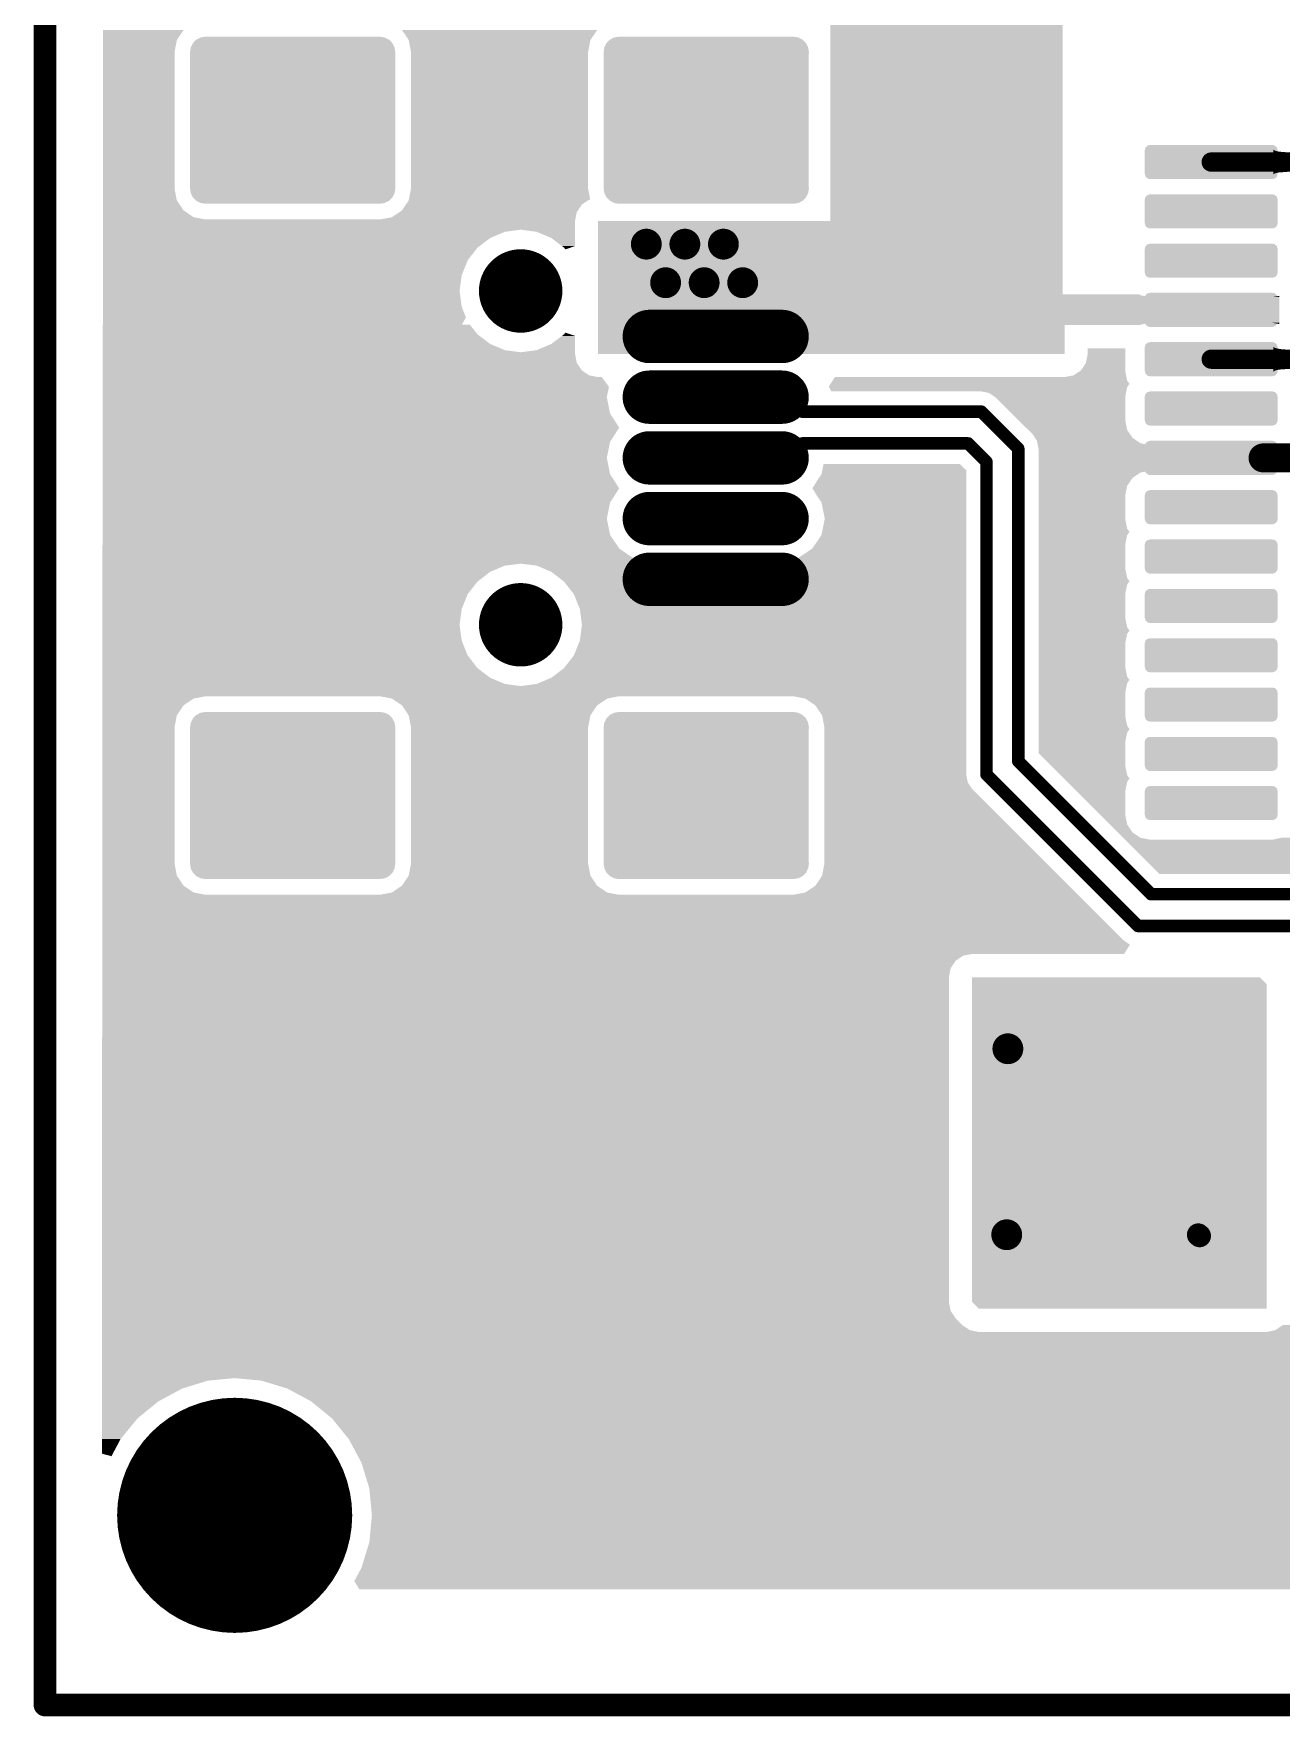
# Model space of a CAD drawing. Extents: x -0.01 to 2.37, y -0.01 to 1.58.
# Drawn here: x -0.006 to 0.641, y -0.006 to 0.867 of the extents above; entities that cross this region are included whole.
import ezdxf

# ---------------------------------------------------------------- set-up
doc = ezdxf.new("R2010")
doc.units = 0
doc.layers.get('0').update_dxf_attribs({"linetype": 'CONTINUOUS'})
for name, color, linetype in [('PCB_KUR_GKO', 10, 'CONTINUOUS'), ('PCB_KUR_GTL', 8, 'CONTINUOUS'), ('PCB_KUR_GTP', 6, 'CONTINUOUS'), ('PCB_KUR_GTS', 1, 'CONTINUOUS'), ('PCB_KUR_TXT', 2, 'CONTINUOUS')]:
    doc.layers.add(name, color=color, linetype=linetype)

# ---------------------------------------------------------------- blocks, each defined once
blk = doc.blocks.new('ROUND_3')
at = {"const_width": 0.0059}
blk.add_lwpolyline([(-0.00295, 0, 1), (0.00295, 0, 1)], format="xyb", close=True, dxfattribs=at)
blk = doc.blocks.new('CUSTOM_5')
for points in [[(-0.02152, 0.02613), (-0.02114, 0.02664), (0.02142, 0.02613), (0.02126, 0.02664)], [(-0.02114, 0.02664), (-0.02074, 0.02716), (0.02126, 0.02664), (0.02057, 0.02716)], [(-0.02074, 0.02716), (-0.0199, 0.02742), (0.02057, 0.02716), (0.02023, 0.02742)], [(-0.0199, 0.02742), (-0.0195, 0.02755), (0.02023, 0.02742), (0.0195, 0.02755)], [(-0.02165, 0.0254), (-0.02152, 0.02613), (0.02165, 0.0254), (0.02142, 0.02613)], [(-0.02165, -0.0254), (-0.02165, 0.0254), (0.02165, -0.0254), (0.02165, 0.0254)], [(-0.02142, -0.02613), (-0.02165, -0.0254), (0.02152, -0.02613), (0.02165, -0.0254)], [(-0.02126, -0.02664), (-0.02142, -0.02613), (0.02114, -0.02664), (0.02152, -0.02613)], [(-0.02057, -0.02716), (-0.02126, -0.02664), (0.02074, -0.02716), (0.02114, -0.02664)], [(-0.02023, -0.02742), (-0.02057, -0.02716), (0.0199, -0.02742), (0.02074, -0.02716)], [(-0.0195, -0.02755), (-0.02023, -0.02742), (0.0195, -0.02755), (0.0199, -0.02742)]]:
    blk.add_solid(points)
blk = doc.blocks.new('CUSTOM_57')
for points in [[(-0.0325, 0.0062), (-0.03242, 0.00653), (0.0325, 0.0062), (0.0323, 0.00653)], [(-0.0325, -0.0062), (-0.0325, 0.0062), (0.0325, -0.0062), (0.0325, 0.0062)], [(-0.03242, 0.00653), (-0.03194, 0.00682), (0.0323, 0.00653), (0.03213, 0.00682)], [(-0.03194, 0.00682), (-0.0318, 0.0069), (0.03213, 0.00682), (0.0318, 0.0069)], [(-0.0323, -0.00653), (-0.0325, -0.0062), (0.03242, -0.00653), (0.0325, -0.0062)], [(-0.03213, -0.00682), (-0.0323, -0.00653), (0.03194, -0.00682), (0.03242, -0.00653)], [(-0.0318, -0.0069), (-0.03213, -0.00682), (0.0318, -0.0069), (0.03194, -0.00682)]]:
    blk.add_solid(points)
blk = doc.blocks.new('OBLONG_58')
at = {"const_width": 0.0197}
blk.add_lwpolyline([(0.03445, 0), (-0.03445, 0)], dxfattribs=at)
at = {"const_width": 0.00985}
for points in [[(-0.039375, 0, 1), (-0.029525, 0, 1)], [(0.029525, 0, 1), (0.039375, 0, 1)]]:
    blk.add_lwpolyline(points, format="xyb", close=True, dxfattribs=at)
blk = doc.blocks.new('CUSTOM_59')
for points in [[(-0.04925, 0.0354), (-0.04916, 0.03625), (0.04925, 0.0354), (0.04905, 0.03625)], [(-0.04924, 0.03509), (-0.04925, 0.0354), (0.04924, 0.03509), (0.04925, 0.0354)], [(-0.0492, 0.03477), (-0.04924, 0.03509), (0.0492, 0.03477), (0.04924, 0.03509)], [(-0.04916, 0.03625), (-0.04874, 0.03712), (0.04905, 0.03625), (0.04886, 0.03712)], [(-0.04874, 0.03712), (-0.0484, 0.03785), (0.04886, 0.03712), (0.04827, 0.03785)], [(-0.0484, 0.03785), (-0.04759, 0.0385), (0.04827, 0.03785), (0.04775, 0.0385)], [(-0.04759, 0.0385), (-0.04702, 0.03895), (0.04775, 0.0385), (0.04679, 0.03895)], [(-0.04702, 0.03895), (-0.04571, 0.03926), (0.04679, 0.03895), (0.04615, 0.03926)], [(-0.04571, 0.03926), (-0.0453, 0.03935), (0.04615, 0.03926), (0.0453, 0.03935)], [(-0.0492, -0.03477), (-0.0492, 0.03477), (0.0492, -0.03477), (0.0492, 0.03477)], [(-0.0492, 0.03477), (-0.0492, 0.03477), (0.0492, 0.03477)], [(-0.04924, -0.03509), (-0.0492, -0.03477), (0.04924, -0.03509), (0.0492, -0.03477)], [(-0.0492, -0.03477), (-0.0492, -0.03477), (0.0492, -0.03477)], [(-0.04925, -0.0354), (-0.04924, -0.03509), (0.04925, -0.0354), (0.04924, -0.03509)], [(-0.04905, -0.03625), (-0.04925, -0.0354), (0.04916, -0.03625), (0.04925, -0.0354)], [(-0.04924, -0.03509), (-0.04924, -0.03509), (0.04924, -0.03509)], [(-0.04886, -0.03712), (-0.04905, -0.03625), (0.04874, -0.03712), (0.04916, -0.03625)], [(-0.04827, -0.03785), (-0.04886, -0.03712), (0.0484, -0.03785), (0.04874, -0.03712)], [(-0.04775, -0.0385), (-0.04827, -0.03785), (0.04759, -0.0385), (0.0484, -0.03785)], [(-0.04679, -0.03895), (-0.04775, -0.0385), (0.04702, -0.03895), (0.04759, -0.0385)], [(-0.04615, -0.03926), (-0.04679, -0.03895), (0.04571, -0.03926), (0.04702, -0.03895)], [(-0.0453, -0.03935), (-0.04615, -0.03926), (0.0453, -0.03935), (0.04571, -0.03926)]]:
    blk.add_solid(points)
blk = doc.blocks.new('ROUND_12')
at = {"const_width": 0.05905}
blk.add_lwpolyline([(-0.029525, 0, 1), (0.029525, 0, 1)], format="xyb", close=True, dxfattribs=at)
blk = doc.blocks.new('ROUND_14')
at = {"const_width": 0.0197}
blk.add_lwpolyline([(-0.00985, 0, 1), (0.00985, 0, 1)], format="xyb", close=True, dxfattribs=at)
blk = doc.blocks.new('ROUND_16')
at = {"const_width": 0.008}
blk.add_lwpolyline([(-0.004, 0, 1), (0.004, 0, 1)], format="xyb", close=True, dxfattribs=at)
blk = doc.blocks.new('ROUND_7')
at = {"const_width": 0.00325}
blk.add_lwpolyline([(-0.001625, 0, 1), (0.001625, 0, 1)], format="xyb", close=True, dxfattribs=at)
blk = doc.blocks.new('ROUND_8')
at = {"const_width": 0.005}
blk.add_lwpolyline([(-0.0025, 0, 1), (0.0025, 0, 1)], format="xyb", close=True, dxfattribs=at)
blk = doc.blocks.new('ROUND_27')
at = {"const_width": 0.0075}
blk.add_lwpolyline([(-0.00375, 0, 1), (0.00375, 0, 1)], format="xyb", close=True, dxfattribs=at)
blk = doc.blocks.new('CUSTOM_20')
for points in [[(-0.02365, 0.0254), (-0.02352, 0.02643), (0.02365, 0.0254), (0.02342, 0.02643)], [(-0.02352, 0.02643), (-0.02314, 0.02717), (0.02342, 0.02643), (0.02325, 0.02717)], [(-0.02314, 0.02717), (-0.0227, 0.02804), (0.02325, 0.02717), (0.02257, 0.02804)], [(-0.0227, 0.02804), (-0.02198, 0.0286), (0.02257, 0.02804), (0.02214, 0.0286)], [(-0.02198, 0.0286), (-0.02127, 0.02915), (0.02214, 0.0286), (0.02105, 0.02915)], [(-0.02127, 0.02915), (-0.02008, 0.02942), (0.02105, 0.02915), (0.02053, 0.02942)], [(-0.02008, 0.02942), (-0.0195, 0.02955), (0.02053, 0.02942), (0.0195, 0.02955)], [(-0.02364, 0.02508), (-0.02365, 0.0254), (0.02364, 0.02508), (0.02365, 0.0254)], [(-0.0236, 0.02476), (-0.02364, 0.02508), (0.0236, 0.02476), (0.02364, 0.02508)], [(-0.0236, -0.02476), (-0.0236, 0.02476), (0.0236, -0.02476), (0.0236, 0.02476)], [(-0.02365, -0.0254), (-0.02364, -0.02508), (0.02365, -0.0254), (0.02364, -0.02508)], [(-0.02342, -0.02643), (-0.02365, -0.0254), (0.02352, -0.02643), (0.02365, -0.0254)], [(-0.02364, -0.02508), (-0.0236, -0.02476), (0.02364, -0.02508), (0.0236, -0.02476)], [(-0.02325, -0.02717), (-0.02342, -0.02643), (0.02314, -0.02717), (0.02352, -0.02643)], [(-0.02257, -0.02804), (-0.02325, -0.02717), (0.0227, -0.02804), (0.02314, -0.02717)], [(-0.02214, -0.0286), (-0.02257, -0.02804), (0.02198, -0.0286), (0.0227, -0.02804)], [(-0.02105, -0.02915), (-0.02214, -0.0286), (0.02127, -0.02915), (0.02198, -0.0286)], [(-0.02053, -0.02942), (-0.02105, -0.02915), (0.02008, -0.02942), (0.02127, -0.02915)], [(-0.0195, -0.02955), (-0.02053, -0.02942), (0.0195, -0.02955), (0.02008, -0.02942)]]:
    blk.add_solid(points)
blk = doc.blocks.new('CUSTOM_71')
for points in [[(-0.03281, 0.00856), (-0.0318, 0.00885), (0.033, 0.00856), (0.0318, 0.00885)], [(-0.03445, 0.0062), (-0.03416, 0.0074), (0.03445, 0.0062), (0.03411, 0.0074)], [(-0.03445, -0.0062), (-0.03445, 0.0062), (0.03445, -0.0062), (0.03445, 0.0062)], [(-0.03416, 0.0074), (-0.03399, 0.00759), (0.03411, 0.0074), (0.03406, 0.00759)], [(-0.03399, 0.00759), (-0.03319, 0.00846), (0.03406, 0.00759), (0.03311, 0.00846)], [(-0.03319, 0.00846), (-0.03281, 0.00856), (0.03311, 0.00846), (0.033, 0.00856)], [(-0.03411, -0.0074), (-0.03445, -0.0062), (0.03416, -0.0074), (0.03445, -0.0062)], [(-0.03406, -0.00759), (-0.03411, -0.0074), (0.03399, -0.00759), (0.03416, -0.0074)], [(-0.03311, -0.00846), (-0.03406, -0.00759), (0.03319, -0.00846), (0.03399, -0.00759)], [(-0.033, -0.00856), (-0.03311, -0.00846), (0.03281, -0.00856), (0.03319, -0.00846)], [(-0.0318, -0.00885), (-0.033, -0.00856), (0.0318, -0.00885), (0.03281, -0.00856)]]:
    blk.add_solid(points)
blk = doc.blocks.new('OBLONG_72')
at = {"const_width": 0.0277}
blk.add_lwpolyline([(0.03445, 0), (-0.03445, 0)], dxfattribs=at)
at = {"const_width": 0.01385}
for points in [[(-0.041375, 0, 1), (-0.027525, 0, 1)], [(0.027525, 0, 1), (0.041375, 0, 1)]]:
    blk.add_lwpolyline(points, format="xyb", close=True, dxfattribs=at)
blk = doc.blocks.new('CUSTOM_73')
for points in [[(-0.05325, 0.0354), (-0.05289, 0.03775), (0.05325, 0.0354), (0.05287, 0.03775)], [(-0.05324, 0.03495), (-0.05325, 0.0354), (0.05324, 0.03495), (0.05325, 0.0354)], [(-0.0532, 0.03451), (-0.05324, 0.03495), (0.0532, 0.03451), (0.05324, 0.03495)], [(-0.05289, 0.03775), (-0.05283, 0.03788), (0.05287, 0.03775), (0.05285, 0.03788)], [(-0.05283, 0.03788), (-0.05178, 0.04001), (0.05285, 0.03788), (0.05176, 0.04001)], [(-0.05178, 0.04001), (-0.05167, 0.04012), (0.05176, 0.04001), (0.0517, 0.04012)], [(-0.05167, 0.04012), (-0.05002, 0.0418), (0.0517, 0.04012), (0.04999, 0.0418)], [(-0.05002, 0.0418), (-0.04986, 0.04188), (0.04999, 0.0418), (0.04991, 0.04188)], [(-0.04986, 0.04188), (-0.04778, 0.04295), (0.04991, 0.04188), (0.04774, 0.04295)], [(-0.04778, 0.04295), (-0.04753, 0.04299), (0.04774, 0.04295), (0.04765, 0.04299)], [(-0.04753, 0.04299), (-0.0453, 0.04335), (0.04765, 0.04299), (0.0453, 0.04335)], [(-0.0532, -0.03451), (-0.0532, 0.03451), (0.0532, -0.03451), (0.0532, 0.03451)], [(-0.0532, 0.03451), (-0.0532, 0.03451), (0.0532, 0.03451)], [(-0.05324, -0.03495), (-0.0532, -0.03451), (0.05324, -0.03495), (0.0532, -0.03451)], [(-0.0532, -0.03451), (-0.0532, -0.03451), (0.0532, -0.03451)], [(-0.05325, -0.0354), (-0.05324, -0.03495), (0.05325, -0.0354), (0.05324, -0.03495)], [(-0.05287, -0.03775), (-0.05325, -0.0354), (0.05289, -0.03775), (0.05325, -0.0354)], [(-0.05285, -0.03788), (-0.05287, -0.03775), (0.05283, -0.03788), (0.05289, -0.03775)], [(-0.05176, -0.04001), (-0.05285, -0.03788), (0.05178, -0.04001), (0.05283, -0.03788)], [(-0.0517, -0.04012), (-0.05176, -0.04001), (0.05167, -0.04012), (0.05178, -0.04001)], [(-0.04999, -0.0418), (-0.0517, -0.04012), (0.05002, -0.0418), (0.05167, -0.04012)], [(-0.04991, -0.04188), (-0.04999, -0.0418), (0.04986, -0.04188), (0.05002, -0.0418)], [(-0.04774, -0.04295), (-0.04991, -0.04188), (0.04778, -0.04295), (0.04986, -0.04188)], [(-0.04765, -0.04299), (-0.04774, -0.04295), (0.04753, -0.04299), (0.04778, -0.04295)], [(-0.0453, -0.04335), (-0.04765, -0.04299), (0.0453, -0.04335), (0.04753, -0.04299)]]:
    blk.add_solid(points)
blk = doc.blocks.new('ROUND_22')
at = {"const_width": 0.061}
blk.add_lwpolyline([(-0.0305, 0, 1), (0.0305, 0, 1)], format="xyb", close=True, dxfattribs=at)
blk = doc.blocks.new('ROUND_23')
at = {"const_width": 0.02165}
blk.add_lwpolyline([(-0.010825, 0, 1), (0.010825, 0, 1)], format="xyb", close=True, dxfattribs=at)

msp = doc.modelspace()

# ---------------------------------------------------------------- linework, layer by layer
at = {"layer": 'PCB_KUR_GKO', "const_width": 0.0118}
for points in [[(0, 0), (0, 1.5748)], [(0, 0), (2.3622, 0)]]:
    msp.add_lwpolyline(points, dxfattribs=at)
at = {"layer": 'PCB_KUR_GTL'}
for points, const_width in [([(0.6051, 0.8006), (0.6666, 0.8006)], 0.01), ([(0.6051, 0.6983), (0.7033, 0.6983)], 0.01), ([(0.348, 0.6786), (0.3854, 0.6786)], 0.0065), ([(0.3854, 0.6786), (0.3929, 0.6711)], 0.0065), ([(0.3929, 0.6711), (0.4858, 0.6711)], 0.0065), ([(0.4858, 0.6711), (0.505, 0.6519)], 0.0065), ([(0.3854, 0.6471), (0.3929, 0.6546)], 0.0065), ([(0.3929, 0.6546), (0.479, 0.6546)], 0.0065), ([(0.479, 0.6546), (0.4885, 0.645)], 0.0065), ([(0.505, 0.4896), (0.505, 0.6519)], 0.0065), ([(0.348, 0.6471), (0.3854, 0.6471)], 0.0065), ([(0.4885, 0.4828), (0.4885, 0.645)], 0.0065), ([(0.632, 0.6471), (0.6802, 0.6471)], 0.015), ([(0.505, 0.4896), (0.5739, 0.4207)], 0.0065), ([(0.4885, 0.4828), (0.5671, 0.4042)], 0.0065), ([(0.5739, 0.4207), (0.7238, 0.4207)], 0.0065), ([(0.5671, 0.4042), (0.7306, 0.4042)], 0.0065), ([(0.5984, 0.244), (0.5991, 0.2434)], 0.0118)]:
    msp.add_lwpolyline(points, dxfattribs=dict(at, const_width=const_width))
for points in [[(0.4075, 0.77), (0.4075, 1.1576), (0.528, 0.77), (0.528, 1.1576)], [(0.03, 0.8639), (0.03, 0.8691), (0.0684, 0.8639), (0.0719, 0.8691)], [(0.1887, 0.8639), (0.1852, 0.8691), (0.283, 0.8639), (0.2865, 0.8691)], [(0.03, 0.8577), (0.03, 0.8639), (0.0672, 0.8577), (0.0684, 0.8639)], [(0.03, 0.7868), (0.03, 0.8577), (0.0672, 0.7868), (0.0672, 0.8577)], [(0.1899, 0.8577), (0.1887, 0.8639), (0.2818, 0.8577), (0.283, 0.8639)], [(0.1899, 0.7868), (0.1899, 0.8577), (0.2818, 0.7868), (0.2818, 0.8577)], [(0.6373, 0.807), (0.6373, 0.8073), (0.6375, 0.807), (0.6373, 0.8073)], [(0.6373, 0.8067), (0.6373, 0.807), (0.6379, 0.8067), (0.6375, 0.807)], [(0.6373, 0.8064), (0.6373, 0.8067), (0.6385, 0.8064), (0.6379, 0.8067)], [(0.6373, 0.8062), (0.6373, 0.8064), (0.6393, 0.8062), (0.6385, 0.8064)], [(0.6373, 0.806), (0.6373, 0.8062), (0.6402, 0.806), (0.6393, 0.8062)], [(0.6373, 0.8059), (0.6373, 0.806), (0.6413, 0.8059), (0.6402, 0.806)], [(0.6373, 0.8057), (0.6373, 0.8059), (0.644, 0.8057), (0.6413, 0.8059)], [(0.6373, 0.8056), (0.6373, 0.8057), (0.6475, 0.8056), (0.644, 0.8057)], [(0.6373, 0.7956), (0.6373, 0.8056), (0.6475, 0.7956), (0.6475, 0.8056)], [(0.6373, 0.7952), (0.6373, 0.7956), (0.6402, 0.7952), (0.6457, 0.7956)], [(0.6373, 0.795), (0.6373, 0.7952), (0.6393, 0.795), (0.6402, 0.7952)], [(0.6373, 0.7948), (0.6373, 0.795), (0.6385, 0.7948), (0.6393, 0.795)], [(0.6373, 0.7946), (0.6373, 0.7948), (0.6379, 0.7946), (0.6385, 0.7948)], [(0.6373, 0.7943), (0.6373, 0.7946), (0.6375, 0.7943), (0.6379, 0.7946)], [(0.03, 0.7807), (0.03, 0.7868), (0.0684, 0.7807), (0.0672, 0.7868)], [(0.1888, 0.7812), (0.1899, 0.7868), (0.2829, 0.7812), (0.2818, 0.7868)], [(0.6373, 0.794), (0.6373, 0.7943), (0.6373, 0.794), (0.6375, 0.7943)], [(0.03, 0.7755), (0.03, 0.7807), (0.0719, 0.7755), (0.0684, 0.7807)], [(0.1852, 0.7755), (0.18722, 0.7785), (0.2765, 0.7755), (0.2785, 0.7785)], [(0.18722, 0.7785), (0.1887, 0.7807), (0.2785, 0.7785), (0.2818, 0.7807)], [(0.1887, 0.7807), (0.18878, 0.7811), (0.2818, 0.7807), (0.2824, 0.7811)], [(0.18878, 0.7811), (0.1888, 0.7812), (0.2824, 0.7811), (0.2829, 0.7812)], [(0.03, 0.772), (0.03, 0.7755), (0.0771, 0.772), (0.0719, 0.7755)], [(0.03, 0.7708), (0.03, 0.772), (0.0833, 0.7708), (0.0771, 0.772)], [(0.03, 0.77), (0.03, 0.7708), (0.275, 0.77), (0.27516, 0.7708)], [(0.03, 0.7708), (0.03, 0.7708), (0.1738, 0.7708), (0.0833, 0.7708)], [(0.03, 0.7655), (0.03, 0.77), (0.275, 0.7655), (0.275, 0.77)], [(0.1738, 0.7708), (0.18, 0.772), (0.27516, 0.7708), (0.27539, 0.772)], [(0.18, 0.772), (0.18386, 0.7746), (0.27539, 0.772), (0.2759, 0.7746)], [(0.18386, 0.7746), (0.1852, 0.7755), (0.2759, 0.7746), (0.2765, 0.7755)], [(0.287, 0.732), (0.287, 0.77), (0.528, 0.732), (0.528, 0.77)], [(0.03, 0.7644), (0.03, 0.7655), (0.2386, 0.7644), (0.2468, 0.7655)], [(0.03, 0.7612), (0.03, 0.7644), (0.231, 0.7612), (0.2386, 0.7644)], [(0.03, 0.7562), (0.03, 0.7612), (0.2244, 0.7562), (0.231, 0.7612)], [(0.2551, 0.7644), (0.2468, 0.7655), (0.275, 0.7644), (0.275, 0.7655)], [(0.2627, 0.7612), (0.2551, 0.7644), (0.275, 0.7612), (0.275, 0.7644)], [(0.26824, 0.757), (0.2627, 0.7612), (0.275, 0.757), (0.275, 0.7612)], [(0.03, 0.7496), (0.03, 0.7562), (0.2193, 0.7496), (0.2244, 0.7562)], [(0.2693, 0.7562), (0.26824, 0.757), (0.27265, 0.7562), (0.275, 0.757)], [(0.27, 0.7553), (0.2693, 0.7562), (0.27, 0.7553), (0.27265, 0.7562)], [(0.03, 0.7419), (0.03, 0.7496), (0.2162, 0.7419), (0.2193, 0.7496)], [(0.03, 0.7337), (0.03, 0.7419), (0.2151, 0.7337), (0.2162, 0.7419)], [(0.03, 0.7255), (0.03, 0.7337), (0.2162, 0.7255), (0.2151, 0.7337)], [(0.03, 0.72), (0.03, 0.7255), (0.2184, 0.72), (0.2162, 0.7255)], [(0.287, 0.7315), (0.287, 0.732), (0.5684, 0.7315), (0.5676, 0.732)], [(0.287, 0.732), (0.287, 0.732), (0.5676, 0.732), (0.528, 0.732)], [(0.287, 0.7305), (0.287, 0.7315), (0.5733, 0.7305), (0.5684, 0.7315)], [(0.287, 0.7172), (0.287, 0.7305), (0.6405, 0.7172), (0.6405, 0.7305)], [(0.6369, 0.7305), (0.6405, 0.7312), (0.6405, 0.7305), (0.6405, 0.7312)], [(0.0299, 0.7112), (0.0299, 0.7162), (0.2244, 0.7112), (0.2205, 0.7162)], [(0.0299, 0.7162), (0.0299, 0.7162), (0.2205, 0.7162), (0.2177, 0.7162)], [(0.0299, 0.7162), (0.03, 0.7162), (0.2177, 0.7162), (0.21631, 0.7162)], [(0.03, 0.71621), (0.03, 0.72), (0.2163, 0.71621), (0.2184, 0.72)], [(0.03, 0.7162), (0.03, 0.71621), (0.2163, 0.7162), (0.2163, 0.71621)], [(0.03, 0.7162), (0.03, 0.7162), (0.21631, 0.7162), (0.2163, 0.7162)], [(0.287, 0.7162), (0.287, 0.7172), (0.5684, 0.7162), (0.5733, 0.7172)], [(0.287, 0.716), (0.287, 0.7162), (0.568, 0.716), (0.5684, 0.7162)], [(0.287, 0.701), (0.287, 0.716), (0.529, 0.701), (0.529, 0.716)], [(0.6405, 0.7165), (0.6369, 0.7172), (0.6405, 0.7165), (0.6405, 0.7172)], [(0.02989, 0.7062), (0.0299, 0.7112), (0.231, 0.7062), (0.2244, 0.7112)], [(0.2627, 0.7062), (0.26824, 0.7104), (0.275, 0.7062), (0.275, 0.7104)], [(0.26824, 0.7104), (0.2693, 0.7112), (0.275, 0.7104), (0.27265, 0.7112)], [(0.2693, 0.7112), (0.27, 0.7121), (0.27265, 0.7112), (0.27, 0.7121)], [(0.02989, 0.703), (0.02989, 0.7062), (0.2386, 0.703), (0.231, 0.7062)], [(0.02989, 0.7019), (0.02989, 0.703), (0.2468, 0.7019), (0.2386, 0.703)], [(0.02989, 0.701), (0.02989, 0.7019), (0.275, 0.701), (0.275, 0.7019)], [(0.02989, 0.6964), (0.02989, 0.701), (0.2759, 0.6964), (0.275, 0.701)], [(0.2468, 0.7019), (0.2551, 0.703), (0.275, 0.7019), (0.275, 0.703)], [(0.2551, 0.703), (0.2627, 0.7062), (0.275, 0.703), (0.275, 0.7062)], [(0.5401, 0.6964), (0.541, 0.701), (0.5605, 0.6964), (0.5605, 0.701)], [(0.541, 0.701), (0.541, 0.704), (0.5605, 0.701), (0.5605, 0.704)], [(0.6373, 0.7046), (0.6373, 0.7049), (0.6375, 0.7046), (0.6373, 0.7049)], [(0.6373, 0.7043), (0.6373, 0.7046), (0.6379, 0.7043), (0.6375, 0.7046)], [(0.6373, 0.7041), (0.6373, 0.7043), (0.6385, 0.7041), (0.6379, 0.7043)], [(0.6373, 0.7039), (0.6373, 0.7041), (0.6393, 0.7039), (0.6385, 0.7041)], [(0.6373, 0.7037), (0.6373, 0.7039), (0.6402, 0.7037), (0.6393, 0.7039)], [(0.6373, 0.7035), (0.6373, 0.7037), (0.6413, 0.7035), (0.6402, 0.7037)], [(0.6373, 0.7033), (0.6373, 0.7035), (0.644, 0.7033), (0.6413, 0.7035)], [(0.6373, 0.6933), (0.6373, 0.7033), (0.6475, 0.6933), (0.6475, 0.7033)], [(0.6373, 0.7033), (0.6373, 0.7033), (0.6475, 0.7033), (0.644, 0.7033)], [(0.02988, 0.6925), (0.02989, 0.6964), (0.2785, 0.6925), (0.2759, 0.6964)], [(0.02988, 0.6899), (0.02988, 0.6925), (0.2824, 0.6899), (0.2785, 0.6925)], [(0.02988, 0.689), (0.02988, 0.6899), (0.287, 0.689), (0.2824, 0.6899)], [(0.529, 0.689), (0.5336, 0.6899), (0.56113, 0.689), (0.56095, 0.6899)], [(0.5336, 0.6899), (0.5369, 0.6921), (0.56095, 0.6899), (0.5605, 0.6921)], [(0.5369, 0.6921), (0.5375, 0.6925), (0.5605, 0.6921), (0.5605, 0.6925)], [(0.5375, 0.6925), (0.5401, 0.6964), (0.5605, 0.6925), (0.5605, 0.6964)], [(0.6373, 0.6929), (0.6373, 0.6933), (0.6402, 0.6929), (0.6457, 0.6933)], [(0.6373, 0.6927), (0.6373, 0.6929), (0.6393, 0.6927), (0.6402, 0.6929)], [(0.6373, 0.6925), (0.6373, 0.6927), (0.6385, 0.6925), (0.6393, 0.6927)], [(0.6373, 0.6922), (0.6373, 0.6925), (0.6379, 0.6922), (0.6385, 0.6925)], [(0.6373, 0.6919), (0.6373, 0.6922), (0.6375, 0.6919), (0.6379, 0.6922)], [(0.6373, 0.6916), (0.6373, 0.6919), (0.6373, 0.6916), (0.6375, 0.6919)], [(0.02987, 0.6786), (0.02988, 0.684), (0.2915, 0.6786), (0.2926, 0.684)], [(0.02988, 0.684), (0.02988, 0.689), (0.2926, 0.684), (0.2889, 0.689)], [(0.02988, 0.689), (0.02988, 0.689), (0.2889, 0.689), (0.287, 0.689)], [(0.4067, 0.6841), (0.40759, 0.6855), (0.56171, 0.6841), (0.5627, 0.6855)], [(0.40686, 0.6838), (0.4067, 0.6841), (0.5615, 0.6838), (0.56171, 0.6841)], [(0.408, 0.6816), (0.40686, 0.6838), (0.56105, 0.6816), (0.5615, 0.6838)], [(0.40759, 0.6855), (0.40866, 0.6872), (0.5627, 0.6855), (0.5615, 0.6872)], [(0.40866, 0.6872), (0.4098, 0.689), (0.5615, 0.6872), (0.56113, 0.689)], [(0.4898, 0.6808), (0.4858, 0.6816), (0.56089, 0.6808), (0.56105, 0.6816)], [(0.02987, 0.6701), (0.02987, 0.6786), (0.2932, 0.6701), (0.2915, 0.6786)], [(0.49261, 0.6789), (0.4898, 0.6808), (0.5605, 0.6789), (0.56089, 0.6808)], [(0.4932, 0.6785), (0.49261, 0.6789), (0.5605, 0.6785), (0.5605, 0.6789)], [(0.50526, 0.6665), (0.4932, 0.6785), (0.5605, 0.6665), (0.5605, 0.6785)], [(0.02986, 0.6628), (0.02987, 0.6669), (0.2979, 0.6628), (0.2953, 0.6669)], [(0.02987, 0.6669), (0.02987, 0.6701), (0.2953, 0.6669), (0.2932, 0.6701)], [(0.51019, 0.6616), (0.50526, 0.6665), (0.5615, 0.6616), (0.5605, 0.6665)], [(0.02985, 0.6471), (0.02986, 0.6555), (0.2915, 0.6471), (0.2932, 0.6555)], [(0.02986, 0.6587), (0.02986, 0.6628), (0.2953, 0.6587), (0.2979, 0.6628)], [(0.02986, 0.6555), (0.02986, 0.6587), (0.2932, 0.6555), (0.2953, 0.6587)], [(0.5125, 0.6593), (0.51019, 0.6616), (0.56307, 0.6593), (0.5615, 0.6616)], [(0.51366, 0.6575), (0.5125, 0.6593), (0.5643, 0.6575), (0.56307, 0.6593)], [(0.5147, 0.6559), (0.51366, 0.6575), (0.56664, 0.6559), (0.5643, 0.6575)], [(0.51494, 0.6547), (0.5147, 0.6559), (0.5684, 0.6547), (0.56664, 0.6559)], [(0.02985, 0.6386), (0.02985, 0.6471), (0.2932, 0.6386), (0.2915, 0.6471)], [(0.51514, 0.6537), (0.51494, 0.6547), (0.5733, 0.6537), (0.5684, 0.6547)], [(0.5155, 0.6519), (0.51514, 0.6537), (0.61488, 0.6519), (0.6134, 0.6537)], [(0.51514, 0.6537), (0.51514, 0.6537), (0.6134, 0.6537), (0.5733, 0.6537)], [(0.5155, 0.6487), (0.5155, 0.6519), (0.6175, 0.6487), (0.61488, 0.6519)], [(0.5155, 0.6471), (0.5155, 0.6487), (0.6171, 0.6471), (0.6175, 0.6487)], [(0.5155, 0.6454), (0.5155, 0.6471), (0.6175, 0.6454), (0.6171, 0.6471)], [(0.02985, 0.6354), (0.02985, 0.6386), (0.2953, 0.6354), (0.2932, 0.6386)], [(0.4007, 0.6354), (0.4029, 0.6386), (0.478, 0.6354), (0.478, 0.6386)], [(0.4029, 0.6386), (0.40333, 0.6407), (0.478, 0.6386), (0.478, 0.6407)], [(0.40333, 0.6407), (0.404, 0.644), (0.478, 0.6407), (0.4746, 0.644)], [(0.404, 0.644), (0.404, 0.644), (0.4746, 0.644), (0.404, 0.644)], [(0.5155, 0.6404), (0.5155, 0.6454), (0.6134, 0.6404), (0.6175, 0.6454)], [(0.5155, 0.6395), (0.5155, 0.6404), (0.5684, 0.6395), (0.5733, 0.6404)], [(0.5155, 0.6404), (0.5155, 0.6404), (0.5733, 0.6404), (0.6134, 0.6404)], [(0.5155, 0.6367), (0.5155, 0.6395), (0.5643, 0.6367), (0.5684, 0.6395)], [(0.02984, 0.6313), (0.02985, 0.6354), (0.2979, 0.6313), (0.2953, 0.6354)], [(0.02984, 0.6272), (0.02984, 0.6313), (0.2953, 0.6272), (0.2979, 0.6313)], [(0.3982, 0.6313), (0.4007, 0.6354), (0.478, 0.6313), (0.478, 0.6354)], [(0.4007, 0.6272), (0.3982, 0.6313), (0.478, 0.6272), (0.478, 0.6313)], [(0.5155, 0.6326), (0.5155, 0.6367), (0.5615, 0.6326), (0.5643, 0.6367)], [(0.5155, 0.6277), (0.5155, 0.6326), (0.5605, 0.6277), (0.5615, 0.6326)], [(0.02983, 0.6156), (0.02984, 0.624), (0.2915, 0.6156), (0.2932, 0.624)], [(0.02984, 0.624), (0.02984, 0.6272), (0.2932, 0.624), (0.2953, 0.6272)], [(0.4029, 0.624), (0.4007, 0.6272), (0.478, 0.624), (0.478, 0.6272)], [(0.4046, 0.6156), (0.4029, 0.624), (0.478, 0.6156), (0.478, 0.624)], [(0.5155, 0.6153), (0.5155, 0.6277), (0.5605, 0.6153), (0.5605, 0.6277)], [(0.02983, 0.6071), (0.02983, 0.6156), (0.2932, 0.6071), (0.2915, 0.6156)], [(0.4029, 0.6071), (0.4046, 0.6156), (0.478, 0.6071), (0.478, 0.6156)], [(0.5155, 0.6104), (0.5155, 0.6153), (0.5615, 0.6104), (0.5605, 0.6153)], [(0.02982, 0.6), (0.02983, 0.6071), (0.298, 0.6), (0.2932, 0.6071)], [(0.3981, 0.6), (0.4029, 0.6071), (0.478, 0.6), (0.478, 0.6071)], [(0.5155, 0.6087), (0.5155, 0.6104), (0.5627, 0.6087), (0.5615, 0.6104)], [(0.5155, 0.607), (0.5155, 0.6087), (0.5615, 0.607), (0.5627, 0.6087)], [(0.5155, 0.6021), (0.5155, 0.607), (0.5605, 0.6021), (0.5615, 0.607)], [(0.02982, 0.5952), (0.02982, 0.6), (0.3051, 0.5952), (0.298, 0.6)], [(0.02982, 0.5935), (0.02982, 0.5952), (0.3136, 0.5935), (0.3051, 0.5952)], [(0.3825, 0.5935), (0.3909, 0.5952), (0.478, 0.5935), (0.478, 0.5952)], [(0.3909, 0.5952), (0.3981, 0.6), (0.478, 0.5952), (0.478, 0.6)], [(0.5155, 0.5897), (0.5155, 0.6021), (0.5605, 0.5897), (0.5605, 0.6021)], [(0.02981, 0.588), (0.02982, 0.5912), (0.231, 0.588), (0.2386, 0.5912)], [(0.02981, 0.5829), (0.02981, 0.588), (0.2244, 0.5829), (0.231, 0.588)], [(0.02982, 0.5922), (0.02982, 0.5935), (0.478, 0.5922), (0.478, 0.5935)], [(0.02982, 0.5912), (0.02982, 0.5922), (0.2386, 0.5912), (0.2468, 0.5922)], [(0.2551, 0.5912), (0.2468, 0.5922), (0.478, 0.5912), (0.478, 0.5922)], [(0.2627, 0.588), (0.2551, 0.5912), (0.478, 0.588), (0.478, 0.5912)], [(0.2693, 0.5829), (0.2627, 0.588), (0.478, 0.5829), (0.478, 0.588)], [(0.5155, 0.5848), (0.5155, 0.5897), (0.5615, 0.5848), (0.5605, 0.5897)], [(0.0298, 0.5764), (0.02981, 0.5829), (0.2193, 0.5764), (0.2244, 0.5829)], [(0.0298, 0.5687), (0.0298, 0.5764), (0.2162, 0.5687), (0.2193, 0.5764)], [(0.2744, 0.5764), (0.2693, 0.5829), (0.478, 0.5764), (0.478, 0.5829)], [(0.2775, 0.5687), (0.2744, 0.5764), (0.478, 0.5687), (0.478, 0.5764)], [(0.5155, 0.5831), (0.5155, 0.5848), (0.5627, 0.5831), (0.5615, 0.5848)], [(0.5155, 0.5814), (0.5155, 0.5831), (0.5615, 0.5814), (0.5627, 0.5831)], [(0.5155, 0.5765), (0.5155, 0.5814), (0.5605, 0.5765), (0.5615, 0.5814)], [(0.5155, 0.5641), (0.5155, 0.5765), (0.5605, 0.5641), (0.5605, 0.5765)], [(0.02979, 0.5605), (0.0298, 0.5687), (0.2151, 0.5605), (0.2162, 0.5687)], [(0.2786, 0.5605), (0.2775, 0.5687), (0.478, 0.5605), (0.478, 0.5687)], [(0.02979, 0.5523), (0.02979, 0.5605), (0.2162, 0.5523), (0.2151, 0.5605)], [(0.2775, 0.5523), (0.2786, 0.5605), (0.478, 0.5523), (0.478, 0.5605)], [(0.5155, 0.5592), (0.5155, 0.5641), (0.5615, 0.5592), (0.5605, 0.5641)], [(0.5155, 0.5575), (0.5155, 0.5592), (0.5627, 0.5575), (0.5615, 0.5592)], [(0.02978, 0.5446), (0.02979, 0.5523), (0.2193, 0.5446), (0.2162, 0.5523)], [(0.2744, 0.5446), (0.2775, 0.5523), (0.478, 0.5446), (0.478, 0.5523)], [(0.5155, 0.5558), (0.5155, 0.5575), (0.5615, 0.5558), (0.5627, 0.5575)], [(0.5155, 0.5509), (0.5155, 0.5558), (0.5605, 0.5509), (0.5615, 0.5558)], [(0.5155, 0.5385), (0.5155, 0.5509), (0.5605, 0.5385), (0.5605, 0.5509)], [(0.02978, 0.538), (0.02978, 0.5446), (0.2244, 0.538), (0.2193, 0.5446)], [(0.2693, 0.538), (0.2744, 0.5446), (0.478, 0.538), (0.478, 0.5446)], [(0.02977, 0.5298), (0.02978, 0.533), (0.2386, 0.5298), (0.231, 0.533)], [(0.02978, 0.533), (0.02978, 0.538), (0.231, 0.533), (0.2244, 0.538)], [(0.2551, 0.5298), (0.2627, 0.533), (0.478, 0.5298), (0.478, 0.533)], [(0.2627, 0.533), (0.2693, 0.538), (0.478, 0.533), (0.478, 0.538)], [(0.5155, 0.5336), (0.5155, 0.5385), (0.5615, 0.5336), (0.5605, 0.5385)], [(0.5155, 0.5319), (0.5155, 0.5336), (0.5627, 0.5319), (0.5615, 0.5336)], [(0.02977, 0.5287), (0.02977, 0.5298), (0.2468, 0.5287), (0.2386, 0.5298)], [(0.02977, 0.5234), (0.02977, 0.5287), (0.478, 0.5234), (0.478, 0.5287)], [(0.2468, 0.5287), (0.2551, 0.5298), (0.478, 0.5287), (0.478, 0.5298)], [(0.5155, 0.5302), (0.5155, 0.5319), (0.5615, 0.5302), (0.5627, 0.5319)], [(0.5155, 0.5253), (0.5155, 0.5302), (0.5605, 0.5253), (0.5615, 0.5302)], [(0.5155, 0.5129), (0.5155, 0.5253), (0.5605, 0.5129), (0.5605, 0.5253)], [(0.02976, 0.5135), (0.02977, 0.5187), (0.0684, 0.5135), (0.0719, 0.5187)], [(0.02977, 0.5222), (0.02977, 0.5234), (0.0771, 0.5222), (0.0833, 0.5234)], [(0.02977, 0.5234), (0.02977, 0.5234), (0.0833, 0.5234), (0.1738, 0.5234)], [(0.02977, 0.5187), (0.02977, 0.5222), (0.0719, 0.5187), (0.0771, 0.5222)], [(0.18, 0.5222), (0.1738, 0.5234), (0.2917, 0.5222), (0.2978, 0.5234)], [(0.1738, 0.5234), (0.1738, 0.5234), (0.2978, 0.5234), (0.3884, 0.5234)], [(0.1852, 0.5187), (0.18, 0.5222), (0.2865, 0.5187), (0.2917, 0.5222)], [(0.1887, 0.5135), (0.1852, 0.5187), (0.283, 0.5135), (0.2865, 0.5187)], [(0.3945, 0.5222), (0.3884, 0.5234), (0.478, 0.5222), (0.478, 0.5234)], [(0.3997, 0.5187), (0.3945, 0.5222), (0.478, 0.5187), (0.478, 0.5222)], [(0.4032, 0.5135), (0.3997, 0.5187), (0.478, 0.5135), (0.478, 0.5187)], [(0.02971, 0.4365), (0.02976, 0.5073), (0.0672, 0.4365), (0.0672, 0.5073)], [(0.02976, 0.5073), (0.02976, 0.5135), (0.0672, 0.5073), (0.0684, 0.5135)], [(0.1899, 0.5073), (0.1887, 0.5135), (0.2818, 0.5073), (0.283, 0.5135)], [(0.1899, 0.4365), (0.1899, 0.5073), (0.2818, 0.4365), (0.2818, 0.5073)], [(0.4044, 0.5073), (0.4032, 0.5135), (0.478, 0.5073), (0.478, 0.5135)], [(0.4044, 0.4828), (0.4044, 0.5073), (0.478, 0.4828), (0.478, 0.5073)], [(0.5155, 0.5081), (0.5155, 0.5129), (0.5615, 0.5081), (0.5605, 0.5129)], [(0.5155, 0.5063), (0.5155, 0.5081), (0.5627, 0.5063), (0.5615, 0.5081)], [(0.5155, 0.5046), (0.5155, 0.5063), (0.5615, 0.5046), (0.5627, 0.5063)], [(0.5155, 0.4997), (0.5155, 0.5046), (0.5605, 0.4997), (0.5615, 0.5046)], [(0.5155, 0.494), (0.5155, 0.4997), (0.5605, 0.494), (0.5605, 0.4997)], [(0.5222, 0.4873), (0.5155, 0.494), (0.5605, 0.4873), (0.5605, 0.494)], [(0.4044, 0.4787), (0.4044, 0.4828), (0.4788, 0.4787), (0.478, 0.4828)], [(0.527, 0.4825), (0.5222, 0.4873), (0.5615, 0.4825), (0.5605, 0.4873)], [(0.5288, 0.4807), (0.527, 0.4825), (0.5627, 0.4807), (0.5615, 0.4825)], [(0.5305, 0.479), (0.5288, 0.4807), (0.5615, 0.479), (0.5627, 0.4807)], [(0.4044, 0.4753), (0.4044, 0.4787), (0.481, 0.4753), (0.4788, 0.4787)], [(0.4044, 0.4365), (0.4044, 0.4753), (0.51985, 0.4365), (0.481, 0.4753)], [(0.5353, 0.4742), (0.5305, 0.479), (0.5605, 0.4742), (0.5615, 0.479)], [(0.5477, 0.4618), (0.5353, 0.4742), (0.5605, 0.4618), (0.5605, 0.4742)], [(0.5526, 0.4569), (0.5477, 0.4618), (0.5615, 0.4569), (0.5605, 0.4618)], [(0.5568, 0.4527), (0.5526, 0.4569), (0.5643, 0.4527), (0.5615, 0.4569)], [(0.5595, 0.45), (0.5568, 0.4527), (0.5684, 0.45), (0.5643, 0.4527)], [(0.5605, 0.449), (0.5595, 0.45), (0.5733, 0.449), (0.5684, 0.45)], [(0.5783, 0.4312), (0.5605, 0.449), (0.7194, 0.4312), (0.73717, 0.449)], [(0.5605, 0.449), (0.5605, 0.449), (0.6369, 0.449), (0.5733, 0.449)], [(0.6369, 0.449), (0.6417, 0.45), (0.73717, 0.449), (0.73817, 0.45)], [(0.0297, 0.4251), (0.02971, 0.4303), (0.0719, 0.4251), (0.0684, 0.4303)], [(0.02971, 0.4303), (0.02971, 0.4365), (0.0684, 0.4303), (0.0672, 0.4365)], [(0.1852, 0.4251), (0.1887, 0.4303), (0.2865, 0.4251), (0.283, 0.4303)], [(0.1887, 0.4303), (0.1899, 0.4365), (0.283, 0.4303), (0.2818, 0.4365)], [(0.3997, 0.4251), (0.4032, 0.4303), (0.53126, 0.4251), (0.52606, 0.4303)], [(0.4032, 0.4303), (0.4044, 0.4365), (0.52606, 0.4303), (0.51985, 0.4365)], [(0.02968, 0.3968), (0.0297, 0.4204), (0.5596, 0.3968), (0.53597, 0.4204)], [(0.0297, 0.4216), (0.0297, 0.4251), (0.0771, 0.4216), (0.0719, 0.4251)], [(0.0297, 0.4204), (0.0297, 0.4216), (0.0833, 0.4204), (0.0771, 0.4216)], [(0.0297, 0.4204), (0.0297, 0.4204), (0.1738, 0.4204), (0.0833, 0.4204)], [(0.1738, 0.4204), (0.18, 0.4216), (0.2978, 0.4204), (0.2917, 0.4216)], [(0.1738, 0.4204), (0.1738, 0.4204), (0.3884, 0.4204), (0.2978, 0.4204)], [(0.18, 0.4216), (0.1852, 0.4251), (0.2917, 0.4216), (0.2865, 0.4251)], [(0.3884, 0.4204), (0.3945, 0.4216), (0.53597, 0.4204), (0.53477, 0.4216)], [(0.3945, 0.4216), (0.3997, 0.4251), (0.53477, 0.4216), (0.53126, 0.4251)], [(0.02968, 0.3947), (0.02968, 0.3968), (0.5627, 0.3947), (0.5596, 0.3968)], [(0.02968, 0.3943), (0.02968, 0.3947), (0.5628, 0.3943), (0.5627, 0.3947)], [(0.02968, 0.3897), (0.02968, 0.3943), (0.5599, 0.3897), (0.5628, 0.3943)], [(0.02967, 0.3823), (0.02968, 0.3862), (0.4699, 0.3823), (0.4725, 0.3862)], [(0.02968, 0.3888), (0.02968, 0.3897), (0.4764, 0.3888), (0.481, 0.3897)], [(0.02968, 0.3897), (0.02968, 0.3897), (0.481, 0.3897), (0.5599, 0.3897)], [(0.02968, 0.3862), (0.02968, 0.3888), (0.4725, 0.3862), (0.4764, 0.3888)], [(0.02956, 0.2091), (0.02967, 0.3776), (0.469, 0.2091), (0.469, 0.3776)], [(0.02967, 0.3776), (0.02967, 0.3823), (0.469, 0.3776), (0.4699, 0.3823)], [(0.481, 0.3741), (0.481, 0.3776), (0.6338, 0.3741), (0.6303, 0.3776)], [(0.481, 0.258), (0.481, 0.3741), (0.6338, 0.258), (0.6338, 0.3741)], [(0.481, 0.257), (0.481, 0.258), (0.5931, 0.257), (0.5984, 0.258)], [(0.481, 0.2539), (0.481, 0.257), (0.5885, 0.2539), (0.5931, 0.257)], [(0.481, 0.2494), (0.481, 0.2539), (0.5855, 0.2494), (0.5885, 0.2539)], [(0.6038, 0.257), (0.5984, 0.258), (0.6338, 0.257), (0.6338, 0.258)], [(0.6084, 0.2539), (0.6038, 0.257), (0.6338, 0.2539), (0.6338, 0.257)], [(0.609, 0.2533), (0.6084, 0.2539), (0.6338, 0.2533), (0.6338, 0.2539)], [(0.612, 0.2488), (0.609, 0.2533), (0.6338, 0.2488), (0.6338, 0.2533)], [(0.481, 0.244), (0.481, 0.2494), (0.5844, 0.244), (0.5855, 0.2494)], [(0.6131, 0.2434), (0.612, 0.2488), (0.6338, 0.2434), (0.6338, 0.2488)], [(0.481, 0.2386), (0.481, 0.244), (0.5855, 0.2386), (0.5844, 0.244)], [(0.481, 0.2341), (0.481, 0.2386), (0.5885, 0.2341), (0.5855, 0.2386)], [(0.609, 0.2335), (0.612, 0.238), (0.6338, 0.2335), (0.6338, 0.238)], [(0.612, 0.238), (0.6131, 0.2434), (0.6338, 0.238), (0.6338, 0.2434)], [(0.481, 0.2335), (0.481, 0.2341), (0.5891, 0.2335), (0.5885, 0.2341)], [(0.481, 0.2304), (0.481, 0.2335), (0.5937, 0.2304), (0.5891, 0.2335)], [(0.481, 0.2293), (0.481, 0.2304), (0.5991, 0.2293), (0.5937, 0.2304)], [(0.481, 0.2091), (0.481, 0.2293), (0.6338, 0.2091), (0.6338, 0.2293)], [(0.5991, 0.2293), (0.6044, 0.2304), (0.6338, 0.2293), (0.6338, 0.2304)], [(0.6044, 0.2304), (0.609, 0.2335), (0.6338, 0.2304), (0.6338, 0.2335)], [(0.02955, 0.2045), (0.02956, 0.2091), (0.4699, 0.2045), (0.469, 0.2091)], [(0.02955, 0.2006), (0.02955, 0.2045), (0.4725, 0.2006), (0.4699, 0.2045)], [(0.4845, 0.2056), (0.481, 0.2091), (0.6338, 0.2056), (0.6338, 0.2091)], [(0.02953, 0.1741), (0.02954, 0.1935), (1.1403, 0.1741), (1.1403, 0.1935)], [(0.02954, 0.1945), (0.02955, 0.1971), (0.4799, 0.1945), (0.476, 0.1971)], [(0.02954, 0.1935), (0.02954, 0.1945), (0.4845, 0.1935), (0.4799, 0.1945)], [(0.02955, 0.1971), (0.02955, 0.2006), (0.476, 0.1971), (0.4725, 0.2006)], [(0.6338, 0.1935), (0.6384, 0.1945), (1.1403, 0.1935), (1.1403, 0.1945)], [(0.6384, 0.1945), (0.6423, 0.1971), (1.1403, 0.1945), (1.1403, 0.1971)], [(0.02952, 0.1642), (0.02953, 0.1683), (0.0712, 0.1642), (0.0845, 0.1683)], [(0.02953, 0.1701), (0.02953, 0.1741), (1.1411, 0.1701), (1.1403, 0.1741)], [(0.02953, 0.1696), (0.02953, 0.1701), (1.14144, 0.1696), (1.1411, 0.1701)], [(0.02953, 0.1683), (0.02953, 0.1696), (0.0845, 0.1683), (0.0984, 0.1696)], [(0.1123, 0.1683), (0.0984, 0.1696), (1.14232, 0.1683), (1.14144, 0.1696)], [(0.11753, 0.1667), (0.1123, 0.1683), (1.1434, 0.1667), (1.14232, 0.1683)], [(0.1257, 0.1642), (0.11753, 0.1667), (1.14589, 0.1642), (1.1434, 0.1667)], [(0.02951, 0.1488), (0.02952, 0.1576), (0.0481, 0.1488), (0.0589, 0.1576)], [(0.02952, 0.1576), (0.02952, 0.1642), (0.0589, 0.1576), (0.0712, 0.1642)], [(0.138, 0.1576), (0.1257, 0.1642), (1.15247, 0.1576), (1.14589, 0.1642)], [(0.1488, 0.1488), (0.138, 0.1576), (1.16125, 0.1488), (1.15247, 0.1576)], [(0.02951, 0.138), (0.02951, 0.1488), (0.0392, 0.138), (0.0481, 0.1488)], [(0.1576, 0.138), (0.1488, 0.1488), (1.17202, 0.138), (1.16125, 0.1488)], [(0.0295, 0.1304), (0.02951, 0.138), (0.03519, 0.1304), (0.0392, 0.138)], [(0.16055, 0.1325), (0.1576, 0.138), (1.1775, 0.1325), (1.17202, 0.138)], [(0.16173, 0.1303), (0.16055, 0.1325), (1.181, 0.1303), (1.1775, 0.1325)], [(0.0345, 0.1291), (0.0295, 0.1304), (0.0345, 0.1291), (0.03519, 0.1304)], [(0.16216, 0.1295), (0.16173, 0.1303), (1.185, 0.1295), (1.181, 0.1303)], [(0.1642, 0.1257), (0.16216, 0.1295), (1.2449, 0.1257), (1.2449, 0.1295)], [(0.16216, 0.1295), (0.16216, 0.1295), (1.2449, 0.1295), (1.185, 0.1295)], [(0.1683, 0.1123), (0.1642, 0.1257), (1.2449, 0.1123), (1.2449, 0.1257)], [(0.1696, 0.0984), (0.1683, 0.1123), (1.2449, 0.0984), (1.2449, 0.1123)], [(0.1683, 0.0845), (0.1696, 0.0984), (1.2449, 0.0845), (1.2449, 0.0984)], [(0.1642, 0.0712), (0.1683, 0.0845), (1.2449, 0.0712), (1.2449, 0.0845)], [(0.1605, 0.0643), (0.1642, 0.0712), (1.2449, 0.0643), (1.2449, 0.0712)], [(0.1631, 0.06), (0.1605, 0.0643), (1.2449, 0.06), (1.2449, 0.0643)]]:
    msp.add_solid(points, dxfattribs=at)

# ---------------------------------------------------------------- block references
at = {"layer": 'PCB_KUR_GKO'}
msp.add_blockref('ROUND_3', (0, 0), dxfattribs=at)
msp.add_blockref('ROUND_3', (0, 0), dxfattribs=at)
at = {"layer": 'PCB_KUR_GTL'}
for name, p in [('CUSTOM_59', (0.1285, 0.8223)), ('CUSTOM_59', (0.3431, 0.8223)), ('CUSTOM_57', (0.6051, 0.8006)), ('ROUND_8', (0.6051, 0.8006)), ('CUSTOM_57', (0.6051, 0.775)), ('ROUND_16', (0.312, 0.758)), ('ROUND_16', (0.332, 0.758)), ('ROUND_16', (0.352, 0.758)), ('ROUND_14', (0.2468, 0.7337)), ('CUSTOM_57', (0.6051, 0.7494)), ('ROUND_16', (0.322, 0.738)), ('ROUND_16', (0.342, 0.738)), ('ROUND_16', (0.362, 0.738)), ('CUSTOM_57', (0.6051, 0.7239)), ('OBLONG_58', (0.348, 0.7101)), ('CUSTOM_57', (0.6051, 0.6983)), ('ROUND_8', (0.6051, 0.6983)), ('OBLONG_58', (0.348, 0.6786)), ('ROUND_7', (0.348, 0.6786)), ('ROUND_7', (0.3854, 0.6786)), ('ROUND_7', (0.3854, 0.6786)), ('ROUND_7', (0.3929, 0.6711)), ('ROUND_7', (0.3929, 0.6711)), ('ROUND_7', (0.4858, 0.6711)), ('ROUND_7', (0.4858, 0.6711)), ('CUSTOM_57', (0.6051, 0.6727)), ('OBLONG_58', (0.348, 0.6471)), ('ROUND_7', (0.3929, 0.6546)), ('ROUND_7', (0.3929, 0.6546)), ('ROUND_7', (0.479, 0.6546)), ('ROUND_7', (0.479, 0.6546)), ('ROUND_7', (0.505, 0.6519)), ('ROUND_7', (0.505, 0.6519)), ('ROUND_7', (0.348, 0.6471)), ('ROUND_7', (0.3854, 0.6471)), ('ROUND_7', (0.4885, 0.645)), ('ROUND_7', (0.4885, 0.645)), ('CUSTOM_57', (0.6051, 0.6471)), ('ROUND_27', (0.632, 0.6471)), ('OBLONG_58', (0.348, 0.6156)), ('CUSTOM_57', (0.6051, 0.6215)), ('CUSTOM_57', (0.6051, 0.5959)), ('OBLONG_58', (0.348, 0.5841)), ('ROUND_14', (0.2468, 0.5605)), ('CUSTOM_57', (0.6051, 0.5703)), ('CUSTOM_57', (0.6051, 0.5447)), ('CUSTOM_57', (0.6051, 0.5191)), ('CUSTOM_59', (0.1285, 0.4719)), ('CUSTOM_59', (0.3431, 0.4719)), ('CUSTOM_57', (0.6051, 0.4935)), ('ROUND_7', (0.505, 0.4896)), ('ROUND_7', (0.505, 0.4896)), ('ROUND_7', (0.4885, 0.4828)), ('ROUND_7', (0.4885, 0.4828)), ('CUSTOM_57', (0.6051, 0.468)), ('ROUND_7', (0.5739, 0.4207)), ('ROUND_7', (0.5739, 0.4207)), ('ROUND_7', (0.5671, 0.4042)), ('CUSTOM_5', (0.5996, 0.3399)), ('ROUND_16', (0.4996, 0.3405)), ('CUSTOM_5', (0.5991, 0.2434)), ('ROUND_16', (0.499, 0.244)), ('ROUND_3', (0.5984, 0.244)), ('ROUND_3', (0.5991, 0.2434)), ('ROUND_12', (0.0984, 0.0984))]:
    msp.add_blockref(name, p, dxfattribs=at)
at = {"layer": 'PCB_KUR_GTP'}
for name, p in [('CUSTOM_59', (0.1285, 0.8223)), ('CUSTOM_59', (0.3431, 0.8223)), ('CUSTOM_57', (0.6051, 0.8006)), ('CUSTOM_57', (0.6051, 0.775)), ('CUSTOM_57', (0.6051, 0.7494)), ('CUSTOM_57', (0.6051, 0.7239)), ('OBLONG_58', (0.348, 0.7101)), ('CUSTOM_57', (0.6051, 0.6983)), ('OBLONG_58', (0.348, 0.6786)), ('CUSTOM_57', (0.6051, 0.6727)), ('OBLONG_58', (0.348, 0.6471)), ('CUSTOM_57', (0.6051, 0.6471)), ('OBLONG_58', (0.348, 0.6156)), ('CUSTOM_57', (0.6051, 0.6215)), ('CUSTOM_57', (0.6051, 0.5959)), ('OBLONG_58', (0.348, 0.5841)), ('CUSTOM_57', (0.6051, 0.5703)), ('CUSTOM_57', (0.6051, 0.5447)), ('CUSTOM_57', (0.6051, 0.5191)), ('CUSTOM_59', (0.1285, 0.4719)), ('CUSTOM_59', (0.3431, 0.4719)), ('CUSTOM_57', (0.6051, 0.4935)), ('CUSTOM_57', (0.6051, 0.468)), ('CUSTOM_5', (0.5996, 0.3399)), ('CUSTOM_5', (0.5991, 0.2434))]:
    msp.add_blockref(name, p, dxfattribs=at)
at = {"layer": 'PCB_KUR_GTS'}
for name, p in [('CUSTOM_73', (0.1285, 0.8223)), ('CUSTOM_73', (0.3431, 0.8223)), ('CUSTOM_71', (0.6051, 0.8006)), ('CUSTOM_71', (0.6051, 0.775)), ('ROUND_23', (0.2468, 0.7337)), ('CUSTOM_71', (0.6051, 0.7494)), ('CUSTOM_71', (0.6051, 0.7239)), ('OBLONG_72', (0.348, 0.7101)), ('CUSTOM_71', (0.6051, 0.6983)), ('OBLONG_72', (0.348, 0.6786)), ('CUSTOM_71', (0.6051, 0.6727)), ('OBLONG_72', (0.348, 0.6471)), ('CUSTOM_71', (0.6051, 0.6471)), ('OBLONG_72', (0.348, 0.6156)), ('CUSTOM_71', (0.6051, 0.6215)), ('CUSTOM_71', (0.6051, 0.5959)), ('OBLONG_72', (0.348, 0.5841)), ('ROUND_23', (0.2468, 0.5605)), ('CUSTOM_71', (0.6051, 0.5703)), ('CUSTOM_71', (0.6051, 0.5447)), ('CUSTOM_71', (0.6051, 0.5191)), ('CUSTOM_73', (0.1285, 0.4719)), ('CUSTOM_73', (0.3431, 0.4719)), ('CUSTOM_71', (0.6051, 0.4935)), ('CUSTOM_71', (0.6051, 0.468)), ('CUSTOM_20', (0.5996, 0.3399)), ('CUSTOM_20', (0.5991, 0.2434)), ('ROUND_22', (0.0984, 0.0984))]:
    msp.add_blockref(name, p, dxfattribs=at)
at = {"layer": 'PCB_KUR_TXT'}
for name, p in [('ROUND_8', (0.312, 0.758)), ('ROUND_8', (0.332, 0.758)), ('ROUND_8', (0.352, 0.758)), ('ROUND_14', (0.2468, 0.7337)), ('ROUND_8', (0.322, 0.738)), ('ROUND_8', (0.342, 0.738)), ('ROUND_8', (0.362, 0.738)), ('ROUND_14', (0.2468, 0.5605)), ('ROUND_8', (0.4996, 0.3405)), ('ROUND_8', (0.499, 0.244)), ('ROUND_12', (0.0984, 0.0984))]:
    msp.add_blockref(name, p, dxfattribs=at)

doc.saveas('drawing.dxf')
